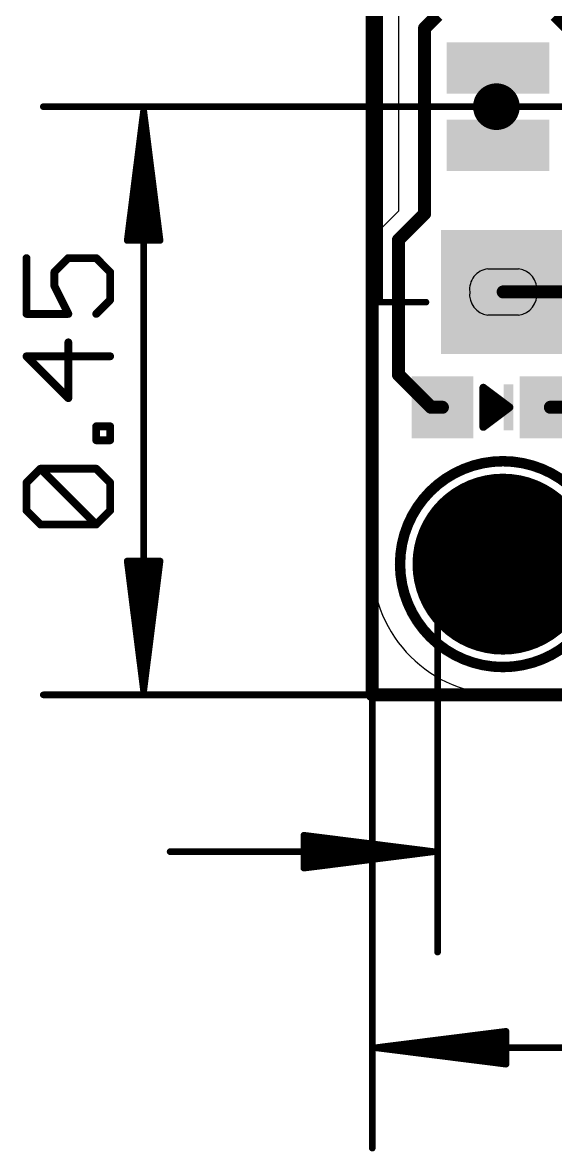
# Model space of a CAD drawing. Extents: x -6.8 to 60.3, y -8.9 to 34.9.
# Drawn here: x -6.8 to 3.56, y -8.87 to 13.06 of the extents above; entities that cross this region are included whole.
import ezdxf

# ---------------------------------------------------------------- set-up
doc = ezdxf.new("R2010")
doc.units = 0
for name, color, linetype in [('1', 12, 'CONTINUOUS'), ('16', 132, 'CONTINUOUS'), ('17', 110, 'CONTINUOUS'), ('18', 110, 'CONTINUOUS'), ('20', 53, 'CONTINUOUS'), ('21', 40, 'CONTINUOUS'), ('23', 40, 'CONTINUOUS'), ('47', 253, 'CONTINUOUS')]:
    doc.layers.add(name, color=color, linetype=linetype)

# ---------------------------------------------------------------- blocks, each defined once
blk = doc.blocks.new('RECT')
blk.add_solid([(-0.5, -0.5), (0.5, -0.5), (-0.5, 0.5), (0.5, 0.5)])
blk = doc.blocks.new('ROUNDP')
at = {"const_width": 0.5}
blk.add_lwpolyline([(0, -0.25, 1), (0, 0.25, 1), (0, -0.25)], format="xyb", dxfattribs=at)
blk = doc.blocks.new('SQUAREP')
blk.add_solid([(-0.5, -0.5), (0.5, -0.5), (-0.5, 0.5), (0.5, 0.5)])
blk = doc.blocks.new('ROUNDV')
at = {"const_width": 0.5}
blk.add_lwpolyline([(0, -0.25, 1), (0, 0.25, 1), (0, -0.25)], format="xyb", dxfattribs=at)

msp = doc.modelspace()

# ---------------------------------------------------------------- linework, layer by layer
at = {"layer": '1', "const_width": 0.254}
for points in [[(0, 22.86), (0, 0)], [(1.016, 12.954), (1.27, 13.208)], [(3.556, 13.208), (4.064, 12.7)], [(1.016, 9.3472), (1.016, 12.954)], [(0.508, 8.8392), (1.016, 9.3472)], [(0.508, 6.223), (0.508, 8.8392)], [(2.545, 7.83), (5.045, 7.83)], [(1.143, 5.588), (0.508, 6.223)], [(1.363, 5.588), (1.143, 5.588)], [(3.463, 5.588), (3.722, 5.588)], [(0, 0), (44.45, 0)]]:
    msp.add_lwpolyline(points, dxfattribs=at)
at = {"layer": '1', "const_width": 0.127}
for points in [[(1.0795, 12.954, 1), (0.9525, 12.954)], [(0.9711, 12.9989, 1), (1.0609, 12.9091)], [(1.0609, 9.3023, 1), (0.9711, 9.3921)], [(0.9525, 9.3472, 1), (1.0795, 9.3472)], [(0.5715, 8.8392, 1), (0.4445, 8.8392)], [(0.4631, 8.8841, 1), (0.5529, 8.7943)], [(2.545, 7.8935, 1), (2.545, 7.7665)], [(0.5529, 6.2679, 1), (0.4631, 6.1781)], [(0.4445, 6.223, 1), (0.5715, 6.223)], [(1.143, 5.6515, 1), (1.143, 5.5245)], [(1.363, 5.5245, 1), (1.363, 5.6515)], [(3.463, 5.6515, 1), (3.463, 5.5245)], [(1.0981, 5.5431, 1), (1.1879, 5.6329)], [(0, 0.0635, 1), (0, -0.0635)], [(-0.0635, 0, 1), (0.0635, 0)]]:
    msp.add_lwpolyline(points, format="xyb", dxfattribs=at)
at = {"layer": '16', "const_width": 0.254}
for points in [[(0, 22.86), (0, 0)], [(0, 0), (44.45, 0)]]:
    msp.add_lwpolyline(points, dxfattribs=at)
at = {"layer": '16', "const_width": 0.127}
for points in [[(0, 0.0635, 1), (0, -0.0635)], [(-0.0635, 0, 1), (0.0635, 0)]]:
    msp.add_lwpolyline(points, format="xyb", dxfattribs=at)
at = {"layer": '20'}
for p, q in [((0.508, 13.462), (0.508, 9.398)), ((0.508, 9.398), (0, 8.89)), ((0, 8.89), (0, 2.54)), ((2.245, 8.28), (2.845, 8.28)), ((2.845, 7.38), (2.245, 7.38)), ((2.54, 0), (48.26, 0))]:
    msp.add_line(p, q, dxfattribs=at)
for centre, radius, start, end in [((2.295, 7.88), 0.4031, 97.125, 187.125), ((2.795, 7.88), 0.4031, 352.875, 82.875), ((2.295, 7.78), 0.4031, 172.875, 262.875), ((2.795, 7.78), 0.4031, 277.125, 7.125), ((2.54, 2.54), 2.54, 180, 270)]:
    msp.add_arc(centre, radius, start, end, dxfattribs=at)
at = {"layer": '21'}
for points, const_width in [([(0.145, 15.23), (0.145, 7.63)], 0.127), ([(0.145, 7.63), (1.045, 7.63)], 0.127), ([(2.667, 5.588), (2.159, 5.969)], 0.1524), ([(2.159, 5.969), (2.159, 5.207)], 0.1524), ([(2.159, 5.9436), (2.1929, 5.9436)], 0.1524), ([(2.159, 5.7912), (2.3961, 5.7912)], 0.1524), ([(2.159, 5.6388), (2.5993, 5.6388)], 0.1524), ([(2.159, 5.207), (2.667, 5.588)], 0.1524), ([(2.159, 5.4864), (2.5315, 5.4864)], 0.1524), ([(2.159, 5.334), (2.3283, 5.334)], 0.1524)]:
    msp.add_lwpolyline(points, dxfattribs=dict(at, const_width=const_width))
for points, const_width in [([(0.145, 7.6618, 1), (0.145, 7.5983)], 0.0635), ([(1.045, 7.5983, 1), (1.045, 7.6618)], 0.0635), ([(0.1133, 7.63, 1), (0.1768, 7.63)], 0.0635), ([(2.1819, 5.9995, 1), (2.1361, 5.9385)], 0.0762), ([(2.1971, 5.969, 1), (2.1209, 5.969)], 0.0762), ([(2.159, 5.9817, 1), (2.159, 5.9055)], 0.0762), ([(2.1929, 5.9055, 1), (2.1929, 5.9817)], 0.0762), ([(2.159, 5.8293, 1), (2.159, 5.7531)], 0.0762), ([(2.159, 5.6769, 1), (2.159, 5.6007)], 0.0762), ([(2.3961, 5.7531, 1), (2.3961, 5.8293)], 0.0762), ([(2.5993, 5.6007, 1), (2.5993, 5.6769)], 0.0762), ([(2.159, 5.5245, 1), (2.159, 5.4483)], 0.0762), ([(2.5315, 5.4483, 1), (2.5315, 5.5245)], 0.0762), ([(2.6899, 5.5575, 1), (2.6441, 5.6185)], 0.0762), ([(2.6441, 5.5575, 1), (2.6899, 5.6185)], 0.0762), ([(2.159, 5.3721, 1), (2.159, 5.2959)], 0.0762), ([(2.1361, 5.2375, 1), (2.1819, 5.1765)], 0.0762), ([(2.3283, 5.2959, 1), (2.3283, 5.3721)], 0.0762), ([(2.1209, 5.207, 1), (2.1971, 5.207)], 0.0762), ([(2.54, 0.54, 1), (2.54, 4.54, 1), (2.54, 0.54)], 0.2032)]:
    msp.add_lwpolyline(points, format="xyb", dxfattribs=dict(at, const_width=const_width))
at = {"layer": '23'}
for p in [(2.413, 5.588), (2.54, 2.54)]:
    msp.add_point(p, dxfattribs=at)
at = {"layer": '47'}
for points, const_width in [([(4.445, 11.43), (-6.395, 11.43)], 0.13), ([(-4.445, 11.365), (-4.7642, 8.83)], 0.13), ([(-4.445, 11.365), (-4.705, 8.83)], 0.13), ([(-4.445, 11.365), (-4.575, 8.83)], 0.13), ([(-4.445, 0.065), (-4.445, 11.365)], 0.13), ([(-4.1258, 8.83), (-4.445, 11.365)], 0.13), ([(-4.315, 8.83), (-4.445, 11.365)], 0.13), ([(-4.185, 8.83), (-4.445, 11.365)], 0.13), ([(-4.7642, 8.83), (-4.1258, 8.83)], 0.13), ([(-6.7227, 8.4874), (-6.7227, 7.4027)], 0.1524), ([(-6.1804, 8.2162), (-5.9092, 8.4874)], 0.1524), ([(-5.9092, 8.4874), (-5.3669, 8.4874)], 0.1524), ([(-5.3669, 8.4874), (-5.0957, 8.2162)], 0.1524), ([(-6.1804, 7.945), (-6.1804, 8.2162)], 0.1524), ([(-5.0957, 8.2162), (-5.0957, 7.6739)], 0.1524), ([(-5.9092, 7.4027), (-6.1804, 7.945)], 0.1524), ([(-5.0957, 7.6739), (-5.3669, 7.4027)], 0.1524), ([(-6.7227, 7.4027), (-5.9092, 7.4027)], 0.1524), ([(-5.9092, 5.7655), (-5.9092, 6.8502)], 0.1524), ([(-5.0957, 6.579), (-6.7227, 6.579)], 0.1524), ([(-6.7227, 6.579), (-5.9092, 5.7655)], 0.1524), ([(0, 6.731), (0, -8.808)], 0.13), ([(-5.3669, 4.947), (-5.3669, 5.2181)], 0.1524), ([(-5.3669, 5.2181), (-5.0957, 5.2181)], 0.1524), ([(-5.0957, 5.2181), (-5.0957, 4.947)], 0.1524), ([(-5.0957, 4.947), (-5.3669, 4.947)], 0.1524), ([(-6.7227, 4.1233), (-6.4515, 4.3945)], 0.1524), ([(-6.4515, 4.3945), (-5.3669, 4.3945)], 0.1524), ([(-5.3669, 3.3098), (-6.4515, 4.3945)], 0.1524), ([(-5.3669, 4.3945), (-5.0957, 4.1233)], 0.1524), ([(-6.7227, 3.581), (-6.7227, 4.1233)], 0.1524), ([(-5.0957, 4.1233), (-5.0957, 3.581)], 0.1524), ([(-6.4515, 3.3098), (-6.7227, 3.581)], 0.1524), ([(-5.0957, 3.581), (-5.3669, 3.3098)], 0.1524), ([(-5.3669, 3.3098), (-6.4515, 3.3098)], 0.1524), ([(-4.445, 0.065), (-4.7642, 2.6)], 0.13), ([(-4.7642, 2.6), (-4.1258, 2.6)], 0.13), ([(-4.445, 0.065), (-4.705, 2.6)], 0.13), ([(-4.445, 0.065), (-4.575, 2.6)], 0.13), ([(-4.1258, 2.6), (-4.445, 0.065)], 0.13), ([(-4.315, 2.6), (-4.445, 0.065)], 0.13), ([(-4.185, 2.6), (-4.445, 0.065)], 0.13), ([(1.27, 2.54), (1.27, -4.998)], 0.13), ([(3.81, 0), (-6.395, 0)], 0.13), ([(1.205, -3.048), (-1.33, -2.7288)], 0.13), ([(-1.33, -2.7288), (-1.33, -3.3672)], 0.13), ([(1.205, -3.048), (-1.33, -2.788)], 0.13), ([(1.205, -3.048), (-3.93, -3.048)], 0.13), ([(1.205, -3.048), (-1.33, -2.918)], 0.13), ([(-1.33, -3.3672), (1.205, -3.048)], 0.13), ([(-1.33, -3.178), (1.205, -3.048)], 0.13), ([(-1.33, -3.308), (1.205, -3.048)], 0.13), ([(0.065, -6.858), (2.6, -6.5388)], 0.13), ([(0.065, -6.858), (2.6, -6.598)], 0.13), ([(2.6, -6.5388), (2.6, -7.1772)], 0.13), ([(0.065, -6.858), (2.6, -6.728)], 0.13), ([(0.065, -6.858), (25.335, -6.858)], 0.13), ([(2.6, -7.1772), (0.065, -6.858)], 0.13), ([(2.6, -6.988), (0.065, -6.858)], 0.13), ([(2.6, -7.118), (0.065, -6.858)], 0.13)]:
    msp.add_lwpolyline(points, dxfattribs=dict(at, const_width=const_width))
for points, const_width in [([(-6.395, 11.4625, 1), (-6.395, 11.3975)], 0.065), ([(-4.4125, 11.365, 1), (-4.4775, 11.365)], 0.065), ([(-4.4128, 11.3691, 1), (-4.4772, 11.3609)], 0.065), ([(-4.4125, 11.3633, 1), (-4.4775, 11.3667)], 0.065), ([(-4.4125, 11.3667, 1), (-4.4775, 11.3633)], 0.065), ([(-4.4127, 11.3683, 1), (-4.4773, 11.3617)], 0.065), ([(-4.4127, 11.3617, 1), (-4.4773, 11.3683)], 0.065), ([(-4.4128, 11.3609, 1), (-4.4772, 11.3691)], 0.065), ([(-4.7965, 8.8341, 1), (-4.732, 8.8259)], 0.065), ([(-4.7642, 8.8625, 1), (-4.7642, 8.7975)], 0.065), ([(-4.7373, 8.8333, 1), (-4.6727, 8.8267)], 0.065), ([(-4.6075, 8.8317, 1), (-4.5425, 8.8283)], 0.065), ([(-4.3475, 8.8283, 1), (-4.2825, 8.8317)], 0.065), ([(-4.2173, 8.8267, 1), (-4.1527, 8.8333)], 0.065), ([(-4.158, 8.8259, 1), (-4.0935, 8.8341)], 0.065), ([(-4.1258, 8.7975, 1), (-4.1258, 8.8625)], 0.065), ([(-6.6846, 8.4874, 1), (-6.7608, 8.4874)], 0.0762), ([(-5.9092, 8.5255, 1), (-5.9092, 8.4493)], 0.0762), ([(-5.8823, 8.4604, 1), (-5.9361, 8.5143)], 0.0762), ([(-5.3399, 8.5143, 1), (-5.3938, 8.4604)], 0.0762), ([(-5.3669, 8.4493, 1), (-5.3669, 8.5255)], 0.0762), ([(-6.1423, 8.2162, 1), (-6.2185, 8.2162)], 0.0762), ([(-6.2073, 8.2431, 1), (-6.1534, 8.1893)], 0.0762), ([(-5.0576, 8.2162, 1), (-5.1338, 8.2162)], 0.0762), ([(-5.1226, 8.1893, 1), (-5.0688, 8.2431)], 0.0762), ([(-6.2185, 7.945, 1), (-6.1423, 7.945)], 0.0762), ([(-6.1463, 7.9621, 1), (-6.2144, 7.928)], 0.0762), ([(-5.1338, 7.6739, 1), (-5.0576, 7.6739)], 0.0762), ([(-5.0688, 7.6469, 1), (-5.1226, 7.7008)], 0.0762), ([(-6.7227, 7.4408, 1), (-6.7227, 7.3646)], 0.0762), ([(-5.9092, 7.3646, 1), (-5.9092, 7.4408)], 0.0762), ([(-5.3938, 7.4296, 1), (-5.3399, 7.3758)], 0.0762), ([(-6.7608, 7.4027, 1), (-6.6846, 7.4027)], 0.0762), ([(-5.9433, 7.3857, 1), (-5.8751, 7.4197)], 0.0762), ([(-5.8711, 6.8502, 1), (-5.9473, 6.8502)], 0.0762), ([(-6.6957, 6.606, 1), (-6.7496, 6.5521)], 0.0762), ([(-6.7227, 6.6171, 1), (-6.7227, 6.5409)], 0.0762), ([(-5.0957, 6.5409, 1), (-5.0957, 6.6171)], 0.0762), ([(0.0325, 6.731, 1), (-0.0325, 6.731)], 0.065), ([(-5.9473, 5.7655, 1), (-5.8711, 5.7655)], 0.0762), ([(-5.9361, 5.7386, 1), (-5.8823, 5.7925)], 0.0762), ([(-5.3288, 5.2181, 1), (-5.405, 5.2181)], 0.0762), ([(-5.3669, 5.2562, 1), (-5.3669, 5.18)], 0.0762), ([(-5.0576, 5.2181, 1), (-5.1338, 5.2181)], 0.0762), ([(-5.0957, 5.18, 1), (-5.0957, 5.2562)], 0.0762), ([(-5.3669, 4.9851, 1), (-5.3669, 4.9089)], 0.0762), ([(-5.405, 4.947, 1), (-5.3288, 4.947)], 0.0762), ([(-5.1338, 4.947, 1), (-5.0576, 4.947)], 0.0762), ([(-5.0957, 4.9089, 1), (-5.0957, 4.9851)], 0.0762), ([(-6.4246, 4.4214, 1), (-6.4785, 4.3675)], 0.0762), ([(-6.4515, 4.4326, 1), (-6.4515, 4.3564)], 0.0762), ([(-6.4246, 4.3675, 1), (-6.4785, 4.4214)], 0.0762), ([(-5.3399, 4.4214, 1), (-5.3938, 4.3675)], 0.0762), ([(-5.3669, 4.3564, 1), (-5.3669, 4.4326)], 0.0762), ([(-6.6846, 4.1233, 1), (-6.7608, 4.1233)], 0.0762), ([(-6.7496, 4.1502, 1), (-6.6957, 4.0964)], 0.0762), ([(-5.0576, 4.1233, 1), (-5.1338, 4.1233)], 0.0762), ([(-5.1226, 4.0964, 1), (-5.0688, 4.1502)], 0.0762), ([(-6.6957, 3.6079, 1), (-6.7496, 3.554)], 0.0762), ([(-6.7608, 3.581, 1), (-6.6846, 3.581)], 0.0762), ([(-5.1338, 3.581, 1), (-5.0576, 3.581)], 0.0762), ([(-5.0688, 3.554, 1), (-5.1226, 3.6079)], 0.0762), ([(-6.4515, 3.3479, 1), (-6.4515, 3.2717)], 0.0762), ([(-6.4785, 3.2829, 1), (-6.4246, 3.3368)], 0.0762), ([(-5.3938, 3.3368, 1), (-5.3399, 3.2829)], 0.0762), ([(-5.3938, 3.2829, 1), (-5.3399, 3.3368)], 0.0762), ([(-5.3669, 3.2717, 1), (-5.3669, 3.3479)], 0.0762), ([(-4.732, 2.6041, 1), (-4.7965, 2.5959)], 0.065), ([(-4.7642, 2.6325, 1), (-4.7642, 2.5675)], 0.065), ([(-4.6727, 2.6033, 1), (-4.7373, 2.5967)], 0.065), ([(-4.5425, 2.6017, 1), (-4.6075, 2.5983)], 0.065), ([(-4.2825, 2.5983, 1), (-4.3475, 2.6017)], 0.065), ([(-4.1527, 2.5967, 1), (-4.2173, 2.6033)], 0.065), ([(-4.0935, 2.5959, 1), (-4.158, 2.6041)], 0.065), ([(-4.1258, 2.5675, 1), (-4.1258, 2.6325)], 0.065), ([(1.3025, 2.54, 1), (1.2375, 2.54)], 0.065), ([(-6.395, 0.0325, 1), (-6.395, -0.0325)], 0.065), ([(-4.4772, 0.0691, 1), (-4.4128, 0.0609)], 0.065), ([(-4.4773, 0.0683, 1), (-4.4127, 0.0617)], 0.065), ([(-4.4775, 0.0633, 1), (-4.4125, 0.0667)], 0.065), ([(-4.4775, 0.0667, 1), (-4.4125, 0.0633)], 0.065), ([(-4.4775, 0.065, 1), (-4.4125, 0.065)], 0.065), ([(-4.4773, 0.0617, 1), (-4.4127, 0.0683)], 0.065), ([(-4.4772, 0.0609, 1), (-4.4128, 0.0691)], 0.065), ([(-1.3259, -2.6965, 1), (-1.3341, -2.761)], 0.065), ([(-1.2975, -2.7288, 1), (-1.3625, -2.7288)], 0.065), ([(-1.3267, -2.7557, 1), (-1.3333, -2.8203)], 0.065), ([(-3.93, -3.0155, 1), (-3.93, -3.0805)], 0.065), ([(-1.3283, -2.8855, 1), (-1.3317, -2.9505)], 0.065), ([(1.2091, -3.0802, 1), (1.2009, -3.0158)], 0.065), ([(1.2009, -3.0802, 1), (1.2091, -3.0158)], 0.065), ([(1.2083, -3.0803, 1), (1.2017, -3.0157)], 0.065), ([(1.2017, -3.0803, 1), (1.2083, -3.0157)], 0.065), ([(1.2033, -3.0805, 1), (1.2067, -3.0155)], 0.065), ([(1.2067, -3.0805, 1), (1.2033, -3.0155)], 0.065), ([(1.205, -3.0805, 1), (1.205, -3.0155)], 0.065), ([(-1.3317, -3.1455, 1), (-1.3283, -3.2105)], 0.065), ([(-1.3333, -3.2757, 1), (-1.3267, -3.3403)], 0.065), ([(-1.3341, -3.335, 1), (-1.3259, -3.3995)], 0.065), ([(-1.3625, -3.3672, 1), (-1.2975, -3.3672)], 0.065), ([(1.2375, -4.998, 1), (1.3025, -4.998)], 0.065), ([(2.6325, -6.5388, 1), (2.5675, -6.5388)], 0.065), ([(2.6041, -6.571, 1), (2.5959, -6.5065)], 0.065), ([(2.6033, -6.6303, 1), (2.5967, -6.5657)], 0.065), ([(0.065, -6.8255, 1), (0.065, -6.8905)], 0.065), ([(0.0691, -6.8258, 1), (0.0609, -6.8902)], 0.065), ([(0.0633, -6.8255, 1), (0.0667, -6.8905)], 0.065), ([(0.0667, -6.8255, 1), (0.0633, -6.8905)], 0.065), ([(0.0683, -6.8257, 1), (0.0617, -6.8903)], 0.065), ([(0.0617, -6.8257, 1), (0.0683, -6.8903)], 0.065), ([(0.0609, -6.8258, 1), (0.0691, -6.8902)], 0.065), ([(2.6017, -6.7605, 1), (2.5983, -6.6955)], 0.065), ([(2.5983, -7.0205, 1), (2.6017, -6.9555)], 0.065), ([(2.5675, -7.1772, 1), (2.6325, -7.1772)], 0.065), ([(2.5959, -7.2095, 1), (2.6041, -7.145)], 0.065), ([(2.5967, -7.1503, 1), (2.6033, -7.0857)], 0.065), ([(-0.0325, -8.808, 1), (0.0325, -8.808)], 0.065)]:
    msp.add_lwpolyline(points, format="xyb", dxfattribs=dict(at, const_width=const_width))

# ---------------------------------------------------------------- block references
at = {"layer": '1', "xscale": 2}
for p in [(2.445, 12.18), (2.445, 10.68)]:
    msp.add_blockref('RECT', p, dxfattribs=at)
at = {"layer": '1', "xscale": 1.2, "yscale": 1.2, "rotation": 270}
for p in [(1.363, 5.588), (3.463, 5.588)]:
    msp.add_blockref('RECT', p, dxfattribs=at)
at = {"layer": '17', "xscale": 2.413, "yscale": 2.413}
msp.add_blockref('SQUAREP', (2.545, 7.83), dxfattribs=at)
msp.add_blockref('SQUAREP', (2.545, 7.83), dxfattribs=at)
at = {"layer": '17', "xscale": 3.516, "yscale": 3.516, "rotation": 270}
msp.add_blockref('ROUNDP', (2.54, 2.54), dxfattribs=at)
msp.add_blockref('ROUNDP', (2.54, 2.54), dxfattribs=at)
at = {"layer": '18', "xscale": 0.9064, "yscale": 0.9064}
msp.add_blockref('ROUNDV', (2.413, 11.43), dxfattribs=at)
msp.add_blockref('ROUNDV', (2.413, 11.43), dxfattribs=at)
at = {"layer": '21', "xscale": 0.889, "yscale": 0.1905, "rotation": 270}
msp.add_blockref('RECT', (2.6488, 5.588), dxfattribs=at)

doc.saveas('drawing.dxf')
